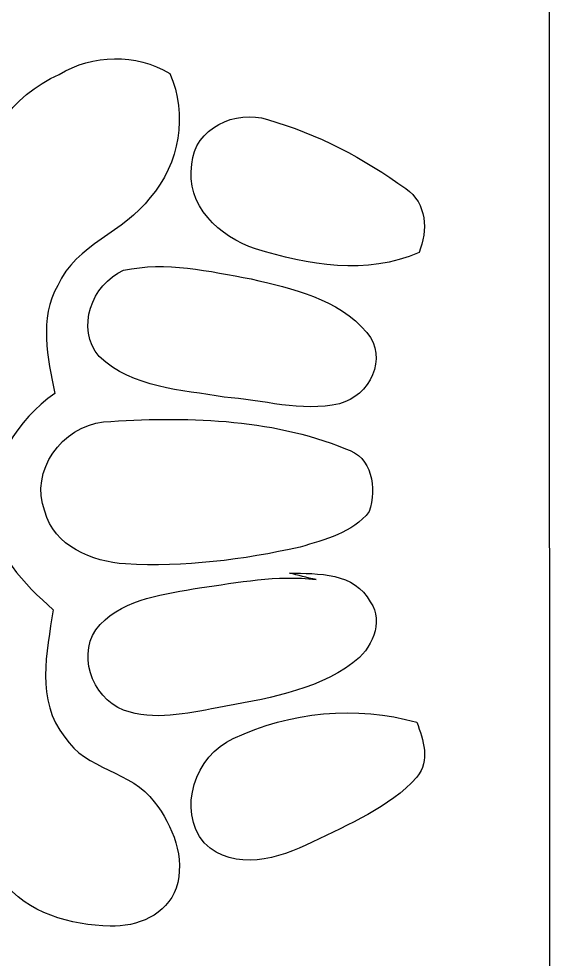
# Model space of a CAD drawing. Header units: centimetres. Extents: x -9.7 to 9.7, y -12.7 to 12.7.
# Drawn here: x 7.441 to 9.725, y -0.056 to 3.978 of the extents above; entities that cross this region are included whole.
import ezdxf

# ---------------------------------------------------------------- set-up
doc = ezdxf.new("R2010")
doc.units = ezdxf.units.CM
doc.header["$MEASUREMENT"] = 0
doc.layers.add('Camada 1', color=7, linetype='Continuous')

msp = doc.modelspace()

# ---------------------------------------------------------------- linework, layer by layer
at = {"layer": 'Camada 1', "color": 156}
for points, knots in [([(-9.68868, 12.45199), (-9.68833, 12.52537), (-9.68587, 12.59874), (-9.68304, 12.67177), (-9.68304, 12.67177), (-3.21734, 12.67248), (3.24872, 12.67142), (9.71444, 12.67213), (9.71444, 12.67213), (9.72326, 8.92986), (9.71585, 5.18724), (9.71832, 1.44463), (9.71832, 1.44463), (9.71832, -2.53012), (9.71832, -6.50451), (9.71832, -10.47925), (9.71832, -10.47925), (9.71515, -11.21974), (9.72467, -11.96057), (9.71337, -12.70105), (9.71337, -12.70105), (6.08717, -12.70034), (2.46097, -12.70105), (-1.16557, -12.7007), (-1.16557, -12.7007), (-4.00507, -12.69787), (-6.84494, -12.70669), (-9.6848, -12.69646), (-9.6848, -12.69646), (-9.69433, -8.79333), (-9.68587, -4.8902), (-9.68868, -0.98743), (-9.68868, -0.98743), (-9.68868, 3.4925), (-9.68868, 7.97242), (-9.68868, 12.45199)], [0, 0, 0, 0, 0.1, 0.1, 0.1, 0.1, 0.2, 0.2, 0.2, 0.2, 0.3, 0.3, 0.3, 0.3, 0.4, 0.4, 0.4, 0.4, 0.5, 0.5, 0.5, 0.5, 0.6, 0.6, 0.6, 0.6, 0.7, 0.7, 0.7, 0.7, 0.8, 0.8, 0.8, 0.8, 1, 1, 1, 1]), ([(7.61434, 3.73979), (7.61434, 3.73979), (7.61434, 3.73979), (7.61434, 3.73979), (7.61434, 3.73979), (7.40903, 3.65054), (7.27779, 3.45086), (7.24641, 3.2332), (7.24641, 3.2332), (7.10282, 3.16018), (6.96877, 3.05187), (6.91479, 2.89489), (6.91479, 2.89489), (6.85375, 2.76153), (6.86859, 2.61338), (6.89256, 2.47332), (6.89256, 2.47332), (6.75993, 2.3389), (6.64457, 2.17204), (6.63434, 1.97731), (6.63434, 1.97731), (6.61141, 1.76954), (6.70207, 1.55716), (6.86964, 1.43121), (6.86964, 1.43121), (6.85906, 1.30668), (6.84318, 1.18039), (6.86257, 1.0555), (6.86257, 1.0555), (6.90421, 0.85443), (7.03932, 0.66498), (7.23935, 0.59867), (7.23935, 0.59867), (7.26934, 0.48823), (7.2958, 0.37146), (7.37022, 0.28117), (7.37022, 0.28117), (7.47781, 0.14111), (7.66375, 0.0896), (7.83342, 0.08607), (7.83342, 0.08607), (7.94666, 0.08183), (8.07614, 0.13441), (8.11635, 0.24906), (8.11635, 0.24906), (8.15691, 0.37782), (8.10294, 0.51717), (8.02252, 0.61911), (8.02252, 0.61911), (7.9248, 0.75211), (7.729, 0.7553), (7.63869, 0.89712), (7.63869, 0.89712), (7.5124, 1.05304), (7.56108, 1.26259), (7.58895, 1.44251), (7.58895, 1.44251), (7.46619, 1.55468), (7.32613, 1.68556), (7.33531, 1.86725), (7.33531, 1.86725), (7.31378, 2.07186), (7.43444, 2.25743), (7.596, 2.37137), (7.596, 2.37137), (7.56425, 2.52201), (7.52756, 2.69309), (7.60801, 2.83491), (7.60801, 2.83491), (7.68702, 3.01059), (7.8941, 3.0628), (8.00488, 3.21168), (8.00488, 3.21168), (8.12977, 3.35704), (8.16751, 3.56763), (8.08884, 3.74438), (8.08884, 3.74438), (7.94208, 3.8301), (7.7597, 3.82798), (7.61434, 3.73979)], [0, 0, 0, 0, 0.047619, 0.047619, 0.047619, 0.047619, 0.0952381, 0.0952381, 0.0952381, 0.0952381, 0.1428571, 0.1428571, 0.1428571, 0.1428571, 0.1904762, 0.1904762, 0.1904762, 0.1904762, 0.2380952, 0.2380952, 0.2380952, 0.2380952, 0.2857143, 0.2857143, 0.2857143, 0.2857143, 0.3333333, 0.3333333, 0.3333333, 0.3333333, 0.3809524, 0.3809524, 0.3809524, 0.3809524, 0.4285714, 0.4285714, 0.4285714, 0.4285714, 0.4761905, 0.4761905, 0.4761905, 0.4761905, 0.5238095, 0.5238095, 0.5238095, 0.5238095, 0.5714286, 0.5714286, 0.5714286, 0.5714286, 0.6190476, 0.6190476, 0.6190476, 0.6190476, 0.6666667, 0.6666667, 0.6666667, 0.6666667, 0.7142857, 0.7142857, 0.7142857, 0.7142857, 0.7619048, 0.7619048, 0.7619048, 0.7619048, 0.8095238, 0.8095238, 0.8095238, 0.8095238, 0.8571429, 0.8571429, 0.8571429, 0.8571429, 0.9047619, 0.9047619, 0.9047619, 0.9047619, 1, 1, 1, 1]), ([(8.18373, 3.35492), (8.18373, 3.35492), (8.18373, 3.35492), (8.18373, 3.35492), (8.18373, 3.35492), (8.15269, 3.18065), (8.30438, 3.04095), (8.45643, 2.99154), (8.45643, 2.99154), (8.6815, 2.92276), (8.93375, 2.87689), (9.15775, 2.97602), (9.15775, 2.97602), (9.19656, 3.07021), (9.19198, 3.18769), (9.10059, 3.24979), (9.10059, 3.24979), (8.92281, 3.37996), (8.72136, 3.48543), (8.50864, 3.54612), (8.50864, 3.54612), (8.37282, 3.59092), (8.19255, 3.50908), (8.18373, 3.35492)], [0, 0, 0, 0, 0.1428571, 0.1428571, 0.1428571, 0.1428571, 0.2857143, 0.2857143, 0.2857143, 0.2857143, 0.4285714, 0.4285714, 0.4285714, 0.4285714, 0.5714286, 0.5714286, 0.5714286, 0.5714286, 0.7142857, 0.7142857, 0.7142857, 0.7142857, 1, 1, 1, 1]), ([(7.89057, 2.89947), (7.89057, 2.89947), (7.89057, 2.89947), (7.89057, 2.89947), (7.89057, 2.89947), (7.75334, 2.83986), (7.68385, 2.65041), (7.7865, 2.52942), (7.7865, 2.52942), (7.92868, 2.3936), (8.13893, 2.38794), (8.32202, 2.35513), (8.32202, 2.35513), (8.48606, 2.34526), (8.65292, 2.28881), (8.81661, 2.32728), (8.81661, 2.32728), (8.94537, 2.35866), (9.02687, 2.52377), (8.93375, 2.63277), (8.93375, 2.63277), (8.81203, 2.77883), (8.61342, 2.82081), (8.43738, 2.86244), (8.43738, 2.86244), (8.25816, 2.8956), (8.07191, 2.9397), (7.89057, 2.89947)], [0, 0, 0, 0, 0.125, 0.125, 0.125, 0.125, 0.25, 0.25, 0.25, 0.25, 0.375, 0.375, 0.375, 0.375, 0.5, 0.5, 0.5, 0.5, 0.625, 0.625, 0.625, 0.625, 0.75, 0.75, 0.75, 0.75, 1, 1, 1, 1]), ([(7.80413, 2.2493), (7.80413, 2.2493), (7.80413, 2.2493), (7.80413, 2.2493), (7.80413, 2.2493), (7.62635, 2.22956), (7.4877, 2.03975), (7.55227, 1.86655), (7.55227, 1.86655), (7.59319, 1.71555), (7.75545, 1.64889), (7.89834, 1.63971), (7.89834, 1.63971), (8.14987, 1.62524), (8.40246, 1.657), (8.64763, 1.71238), (8.64763, 1.71238), (8.75347, 1.74308), (8.87306, 1.77375), (8.94467, 1.86443), (8.94467, 1.86443), (8.97536, 1.96673), (8.95948, 2.09902), (8.84237, 2.1343), (8.84237, 2.1343), (8.51605, 2.26694), (8.15092, 2.27295), (7.80413, 2.2493)], [0, 0, 0, 0, 0.125, 0.125, 0.125, 0.125, 0.25, 0.25, 0.25, 0.25, 0.375, 0.375, 0.375, 0.375, 0.5, 0.5, 0.5, 0.5, 0.625, 0.625, 0.625, 0.625, 0.75, 0.75, 0.75, 0.75, 1, 1, 1, 1]), ([(8.60178, 1.60055), (8.60178, 1.60055), (8.60178, 1.60055), (8.60178, 1.60055), (8.60178, 1.60055), (8.63952, 1.59066), (8.67762, 1.5815), (8.71607, 1.57268), (8.71607, 1.57268), (8.5485, 1.59419), (8.382, 1.55963), (8.21689, 1.53775), (8.21689, 1.53775), (8.06872, 1.50953), (7.9001, 1.49506), (7.78968, 1.38007), (7.78968, 1.38007), (7.68385, 1.26505), (7.75158, 1.06574), (7.89094, 1.01282), (7.89094, 1.01282), (8.0204, 0.96448), (8.16081, 0.99942), (8.29203, 1.022), (8.29203, 1.022), (8.49241, 1.06045), (8.70549, 1.09149), (8.87448, 1.21532), (8.87448, 1.21532), (8.95244, 1.27175), (9.0103, 1.38923), (8.94891, 1.47742), (8.94891, 1.47742), (8.884, 1.60231), (8.72277, 1.59948), (8.60178, 1.60055)], [0, 0, 0, 0, 0.1, 0.1, 0.1, 0.1, 0.2, 0.2, 0.2, 0.2, 0.3, 0.3, 0.3, 0.3, 0.4, 0.4, 0.4, 0.4, 0.5, 0.5, 0.5, 0.5, 0.6, 0.6, 0.6, 0.6, 0.7, 0.7, 0.7, 0.7, 0.8, 0.8, 0.8, 0.8, 1, 1, 1, 1]), ([(8.36117, 0.8911), (8.36117, 0.8911), (8.36117, 0.8911), (8.36117, 0.8911), (8.36117, 0.8911), (8.19855, 0.81808), (8.11847, 0.58632), (8.23629, 0.44272), (8.23629, 0.44272), (8.36753, 0.31679), (8.55661, 0.37641), (8.6995, 0.44591), (8.6995, 0.44591), (8.85647, 0.52492), (9.02935, 0.5916), (9.14858, 0.72565), (9.14858, 0.72565), (9.20715, 0.79691), (9.17575, 0.8844), (9.14893, 0.96061), (9.14893, 0.96061), (8.88929, 1.03399), (8.6039, 1.00612), (8.36117, 0.8911)], [0, 0, 0, 0, 0.1428571, 0.1428571, 0.1428571, 0.1428571, 0.2857143, 0.2857143, 0.2857143, 0.2857143, 0.4285714, 0.4285714, 0.4285714, 0.4285714, 0.5714286, 0.5714286, 0.5714286, 0.5714286, 0.7142857, 0.7142857, 0.7142857, 0.7142857, 1, 1, 1, 1])]:
    msp.add_open_spline(points, degree=3, knots=knots, dxfattribs=at)

doc.saveas('drawing.dxf')
